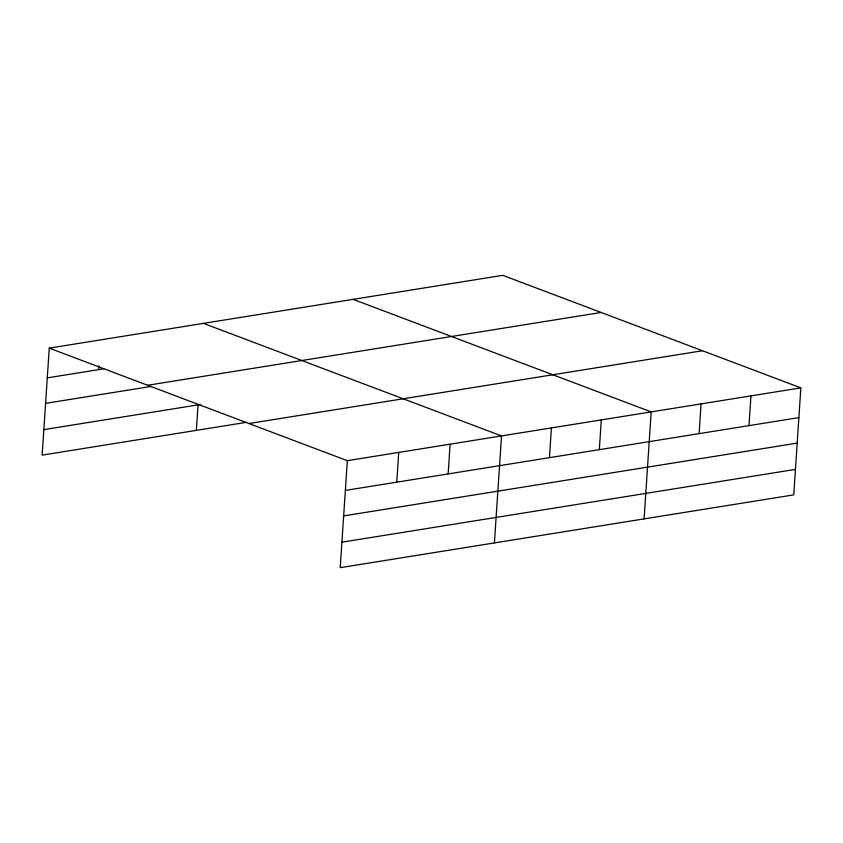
<?xml version="1.0" encoding="UTF-8"?>
<svg xmlns="http://www.w3.org/2000/svg" width="843" height="843" viewBox="0 0 843 843"><rect width="100%" height="100%" fill="white"/><g stroke="black" fill="none" stroke-linecap="round" stroke-linejoin="round"><path stroke-width="1.26" d="M49.252 348.127L347.327 460.678L340.224 567.666L793.748 494.873L800.85 387.875L502.776 275.334L49.252 348.127L42.15 455.125L246.24 422.364M98.684 369.624L98.937 365.746M196.345 430.373L198.042 404.882M396.747 482.175L398.728 452.428M448.149 473.924L450.12 444.177M494.419 542.924L501.522 435.926L203.458 323.375M549.436 457.665L551.417 427.917M599.32 449.656L601.301 419.909M644.084 518.898L651.186 411.9L353.122 299.349M699.1 433.639L701.07 403.892M748.984 425.631L750.965 395.883M47.282 377.875L103.815 368.802M147.62 385.272L601.143 312.468M45.585 403.365L150.96 386.452M43.847 429.635L200.602 404.471M248.959 423.534L702.482 350.741M347.327 460.678L800.85 387.875M345.345 490.426L798.869 417.622M343.659 515.916L797.183 443.112M341.91 542.175L795.434 469.382"/></g></svg>
